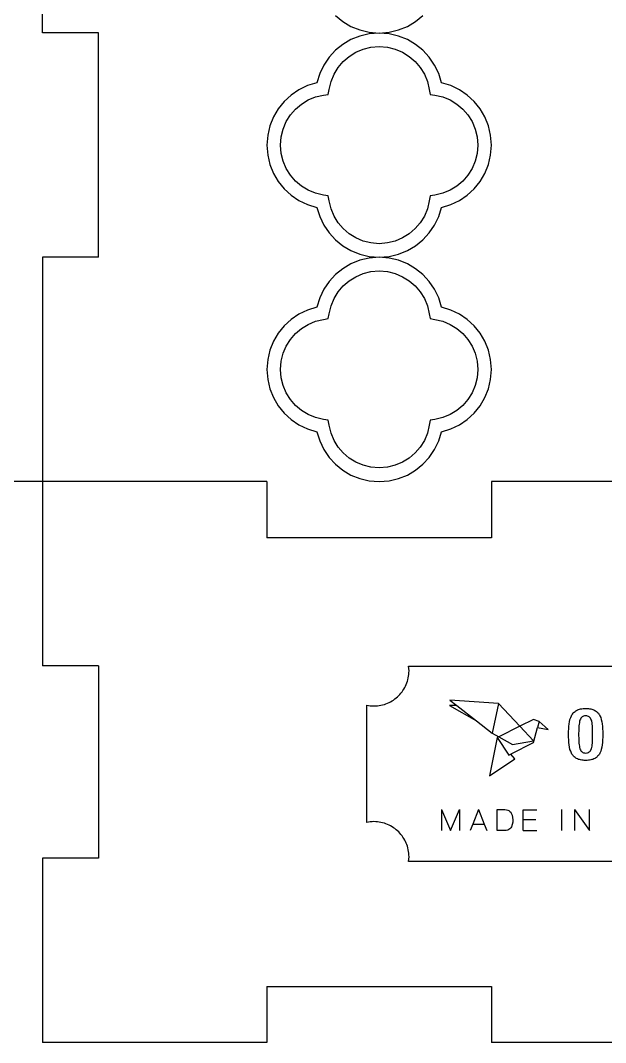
# Model space of a CAD drawing. Extents: x -112 to 112, y -170 to 170.
# Drawn here: x -1.5 to 56.4, y -170.2 to -68.9 of the extents above; entities that cross this region are included whole.
import ezdxf

# ---------------------------------------------------------------- set-up
doc = ezdxf.new("R2010")
doc.units = 0
doc.header["$MEASUREMENT"] = 0
doc.layers.get('0').update_dxf_attribs({"linetype": 'CONTINUOUS'})

msp = doc.modelspace()

# ---------------------------------------------------------------- linework, layer by layer
for p, q in [((0.64, -70.17), (0.64, -47.95)), ((29.65, -68.46), (30.38, -69.05)), ((37.58, -69.05), (38.3, -68.46)), ((30.38, -69.05), (31.18, -69.53)), ((31.18, -69.53), (32.06, -69.88)), ((35.9, -69.88), (36.77, -69.53)), ((36.77, -69.53), (37.58, -69.05)), ((6.2, -70.17), (0.64, -70.17)), ((6.2, -92.4), (6.2, -70.17)), ((31.18, -70.83), (30.38, -71.31)), ((32.06, -70.48), (31.18, -70.83)), ((32.06, -69.88), (32.99, -70.1)), ((32.99, -70.26), (32.06, -70.48)), ((32.99, -70.1), (33.98, -70.18)), ((33.98, -70.18), (32.99, -70.26)), ((33.98, -70.18), (34.96, -70.1)), ((34.96, -70.26), (33.98, -70.18)), ((34.96, -70.1), (35.9, -69.88)), ((35.9, -70.48), (34.96, -70.26)), ((36.77, -70.83), (35.9, -70.48)), ((37.58, -71.31), (36.77, -70.83)), ((30.38, -71.31), (29.65, -71.89)), ((31.66, -72.09), (32.38, -71.79)), ((32.38, -71.79), (33.16, -71.59)), ((33.16, -71.59), (33.98, -71.53)), ((33.98, -71.53), (34.8, -71.59)), ((34.8, -71.59), (35.57, -71.79)), ((35.57, -71.79), (36.3, -72.09)), ((38.3, -71.89), (37.58, -71.31)), ((29.02, -72.58), (28.5, -73.35)), ((29.65, -71.89), (29.02, -72.58)), ((30.41, -73.01), (31, -72.51)), ((31, -72.51), (31.66, -72.09)), ((36.3, -72.09), (36.96, -72.51)), ((36.96, -72.51), (37.54, -73.01)), ((38.93, -72.58), (38.3, -71.89)), ((39.45, -73.35), (38.93, -72.58)), ((28.5, -73.35), (28.09, -74.2)), ((29.51, -74.27), (29.91, -73.6)), ((29.91, -73.6), (30.41, -73.01)), ((37.54, -73.01), (38.04, -73.6)), ((38.04, -73.6), (38.45, -74.27)), ((39.87, -74.2), (39.45, -73.35)), ((28.09, -74.2), (27.8, -75.11)), ((29.21, -74.99), (29.51, -74.27)), ((38.45, -74.27), (38.75, -74.99)), ((40.15, -75.11), (39.87, -74.2)), ((26.04, -75.8), (25.27, -76.33)), ((26.89, -75.39), (26.04, -75.8)), ((27.8, -75.11), (26.89, -75.39)), ((28.94, -76.26), (29.02, -75.77)), ((29.02, -75.77), (29.21, -74.99)), ((38.75, -74.99), (38.93, -75.77)), ((38.93, -75.77), (39.01, -76.26)), ((41.06, -75.39), (40.15, -75.11)), ((41.91, -75.8), (41.06, -75.39)), ((42.69, -76.33), (41.91, -75.8)), ((25.27, -76.33), (24.58, -76.96)), ((26.29, -77.22), (26.95, -76.81)), ((26.95, -76.81), (27.68, -76.51)), ((27.68, -76.51), (28.46, -76.33)), ((28.46, -76.33), (28.94, -76.26)), ((39.01, -76.26), (39.5, -76.33)), ((39.5, -76.33), (40.28, -76.51)), ((40.28, -76.51), (41, -76.81)), ((41, -76.81), (41.67, -77.22)), ((43.37, -76.96), (42.69, -76.33)), ((23.99, -77.68), (23.52, -78.49)), ((24.58, -76.96), (23.99, -77.68)), ((25.19, -78.3), (25.7, -77.72)), ((25.7, -77.72), (26.29, -77.22)), ((41.67, -77.22), (42.26, -77.72)), ((42.26, -77.72), (42.76, -78.3)), ((43.96, -77.68), (43.37, -76.96)), ((44.44, -78.49), (43.96, -77.68)), ((23.52, -78.49), (23.16, -79.36)), ((24.47, -79.69), (24.78, -78.96)), ((24.78, -78.96), (25.19, -78.3)), ((42.76, -78.3), (43.17, -78.96)), ((43.17, -78.96), (43.48, -79.69)), ((44.79, -79.36), (44.44, -78.49)), ((23.16, -79.36), (22.94, -80.3)), ((24.28, -80.46), (24.47, -79.69)), ((43.48, -79.69), (43.67, -80.46)), ((45.01, -80.3), (44.79, -79.36)), ((22.94, -80.3), (22.86, -81.28)), ((24.21, -81.28), (24.28, -80.46)), ((43.67, -80.46), (43.74, -81.28)), ((45.09, -81.28), (45.01, -80.3)), ((22.86, -81.28), (22.94, -82.27)), ((24.28, -82.1), (24.21, -81.28)), ((43.74, -81.28), (43.67, -82.1)), ((45.01, -82.27), (45.09, -81.28)), ((22.94, -82.27), (23.16, -83.2)), ((24.47, -82.88), (24.28, -82.1)), ((24.78, -83.6), (24.47, -82.88)), ((43.48, -82.88), (43.17, -83.6)), ((43.67, -82.1), (43.48, -82.88)), ((44.79, -83.2), (45.01, -82.27)), ((23.16, -83.2), (23.52, -84.08)), ((25.19, -84.26), (24.78, -83.6)), ((43.17, -83.6), (42.76, -84.26)), ((44.44, -84.08), (44.79, -83.2)), ((23.52, -84.08), (23.99, -84.88)), ((23.99, -84.88), (24.58, -85.61)), ((25.7, -84.85), (25.19, -84.26)), ((26.29, -85.35), (25.7, -84.85)), ((42.26, -84.85), (41.67, -85.35)), ((42.76, -84.26), (42.26, -84.85)), ((43.37, -85.61), (43.96, -84.88)), ((43.96, -84.88), (44.44, -84.08)), ((24.58, -85.61), (25.27, -86.23)), ((26.95, -85.75), (26.29, -85.35)), ((27.68, -86.05), (26.95, -85.75)), ((28.46, -86.24), (27.68, -86.05)), ((40.28, -86.05), (39.5, -86.24)), ((41, -85.75), (40.28, -86.05)), ((41.67, -85.35), (41, -85.75)), ((42.69, -86.23), (43.37, -85.61)), ((25.27, -86.23), (26.04, -86.76)), ((26.04, -86.76), (26.89, -87.17)), ((28.94, -86.32), (28.46, -86.24)), ((29.02, -86.8), (28.94, -86.32)), ((29.21, -87.58), (29.02, -86.8)), ((38.93, -86.8), (38.75, -87.58)), ((39.01, -86.32), (38.93, -86.8)), ((39.5, -86.24), (39.01, -86.32)), ((41.06, -87.17), (41.91, -86.76)), ((41.91, -86.76), (42.69, -86.23)), ((26.89, -87.17), (27.8, -87.46)), ((27.8, -87.46), (28.09, -88.37)), ((29.51, -88.31), (29.21, -87.58)), ((38.75, -87.58), (38.45, -88.31)), ((39.87, -88.37), (40.15, -87.46)), ((40.15, -87.46), (41.06, -87.17)), ((28.09, -88.37), (28.5, -89.22)), ((29.91, -88.97), (29.51, -88.31)), ((30.41, -89.56), (29.91, -88.97)), ((38.04, -88.97), (37.54, -89.56)), ((38.45, -88.31), (38.04, -88.97)), ((39.45, -89.22), (39.87, -88.37)), ((28.5, -89.22), (29.02, -89.99)), ((29.02, -89.99), (29.65, -90.68)), ((31, -90.07), (30.41, -89.56)), ((31.66, -90.48), (31, -90.07)), ((36.96, -90.07), (36.3, -90.48)), ((37.54, -89.56), (36.96, -90.07)), ((38.3, -90.68), (38.93, -89.99)), ((38.93, -89.99), (39.45, -89.22)), ((29.65, -90.68), (30.38, -91.27)), ((32.38, -90.79), (31.66, -90.48)), ((33.16, -90.98), (32.38, -90.79)), ((33.98, -91.05), (33.16, -90.98)), ((34.8, -90.98), (33.98, -91.05)), ((35.57, -90.79), (34.8, -90.98)), ((36.3, -90.48), (35.57, -90.79)), ((37.58, -91.27), (38.3, -90.68)), ((30.38, -91.27), (31.18, -91.74)), ((31.18, -91.74), (32.06, -92.1)), ((32.06, -92.1), (32.99, -92.32)), ((34.96, -92.32), (35.9, -92.1)), ((35.9, -92.1), (36.77, -91.74)), ((36.77, -91.74), (37.58, -91.27)), ((6.2, -92.4), (0.64, -92.4)), ((0.64, -92.4), (0.64, -114.62)), ((31.18, -93.05), (30.38, -93.53)), ((32.06, -92.69), (31.18, -93.05)), ((32.99, -92.47), (32.06, -92.69)), ((32.99, -92.32), (33.98, -92.4)), ((33.98, -92.4), (32.99, -92.47)), ((33.98, -92.4), (34.96, -92.32)), ((34.96, -92.47), (33.98, -92.4)), ((35.9, -92.69), (34.96, -92.47)), ((36.77, -93.05), (35.9, -92.69)), ((37.58, -93.53), (36.77, -93.05)), ((29.65, -94.11), (29.02, -94.8)), ((30.38, -93.53), (29.65, -94.11)), ((31.66, -94.32), (32.38, -94.01)), ((32.38, -94.01), (33.16, -93.82)), ((33.16, -93.82), (33.98, -93.75)), ((33.98, -93.75), (34.8, -93.82)), ((34.8, -93.82), (35.57, -94.01)), ((35.57, -94.01), (36.3, -94.32)), ((38.3, -94.11), (37.58, -93.53)), ((38.93, -94.8), (38.3, -94.11)), ((29.02, -94.8), (28.5, -95.57)), ((30.41, -95.23), (31, -94.73)), ((31, -94.73), (31.66, -94.32)), ((36.3, -94.32), (36.96, -94.73)), ((36.96, -94.73), (37.54, -95.23)), ((39.45, -95.57), (38.93, -94.8)), ((28.5, -95.57), (28.09, -96.42)), ((29.51, -96.48), (29.91, -95.82)), ((29.91, -95.82), (30.41, -95.23)), ((37.54, -95.23), (38.04, -95.82)), ((38.04, -95.82), (38.45, -96.48)), ((39.87, -96.42), (39.45, -95.57)), ((28.09, -96.42), (27.8, -97.33)), ((29.21, -97.21), (29.51, -96.48)), ((38.45, -96.48), (38.75, -97.21)), ((40.15, -97.33), (39.87, -96.42)), ((26.04, -98.03), (25.27, -98.56)), ((26.89, -97.62), (26.04, -98.03)), ((27.8, -97.33), (26.89, -97.62)), ((28.94, -98.47), (29.02, -97.99)), ((29.02, -97.99), (29.21, -97.21)), ((38.75, -97.21), (38.93, -97.99)), ((38.93, -97.99), (39.01, -98.47)), ((41.06, -97.62), (40.15, -97.33)), ((41.91, -98.03), (41.06, -97.62)), ((42.69, -98.56), (41.91, -98.03)), ((24.58, -99.19), (23.99, -99.91)), ((25.27, -98.56), (24.58, -99.19)), ((26.29, -99.44), (26.95, -99.04)), ((26.95, -99.04), (27.68, -98.74)), ((27.68, -98.74), (28.46, -98.55)), ((28.46, -98.55), (28.94, -98.47)), ((39.01, -98.47), (39.5, -98.55)), ((39.5, -98.55), (40.28, -98.74)), ((40.28, -98.74), (41, -99.04)), ((41, -99.04), (41.67, -99.44)), ((43.37, -99.19), (42.69, -98.56)), ((43.96, -99.91), (43.37, -99.19)), ((23.99, -99.91), (23.52, -100.71)), ((25.19, -100.53), (25.7, -99.94)), ((25.7, -99.94), (26.29, -99.44)), ((41.67, -99.44), (42.26, -99.94)), ((42.26, -99.94), (42.76, -100.53)), ((44.44, -100.71), (43.96, -99.91)), ((23.52, -100.71), (23.16, -101.59)), ((24.47, -101.91), (24.78, -101.19)), ((24.78, -101.19), (25.19, -100.53)), ((42.76, -100.53), (43.17, -101.19)), ((43.17, -101.19), (43.48, -101.91)), ((44.79, -101.59), (44.44, -100.71)), ((23.16, -101.59), (22.94, -102.52)), ((24.28, -102.69), (24.47, -101.91)), ((43.48, -101.91), (43.67, -102.69)), ((45.01, -102.52), (44.79, -101.59)), ((22.94, -102.52), (22.86, -103.51)), ((24.21, -103.51), (24.28, -102.69)), ((43.67, -102.69), (43.74, -103.51)), ((45.09, -103.51), (45.01, -102.52)), ((22.86, -103.51), (22.94, -104.49)), ((24.28, -104.33), (24.21, -103.51)), ((43.74, -103.51), (43.67, -104.33)), ((45.01, -104.49), (45.09, -103.51)), ((22.94, -104.49), (23.16, -105.43)), ((24.47, -105.1), (24.28, -104.33)), ((24.78, -105.83), (24.47, -105.1)), ((43.48, -105.1), (43.17, -105.83)), ((43.67, -104.33), (43.48, -105.1)), ((44.79, -105.43), (45.01, -104.49)), ((23.16, -105.43), (23.52, -106.3)), ((23.52, -106.3), (23.99, -107.11)), ((25.19, -106.49), (24.78, -105.83)), ((43.17, -105.83), (42.76, -106.49)), ((43.96, -107.11), (44.44, -106.3)), ((44.44, -106.3), (44.79, -105.43)), ((23.99, -107.11), (24.58, -107.83)), ((25.7, -107.07), (25.19, -106.49)), ((26.29, -107.57), (25.7, -107.07)), ((42.26, -107.07), (41.67, -107.57)), ((42.76, -106.49), (42.26, -107.07)), ((43.37, -107.83), (43.96, -107.11)), ((24.58, -107.83), (25.27, -108.46)), ((26.95, -107.98), (26.29, -107.57)), ((27.68, -108.28), (26.95, -107.98)), ((28.46, -108.46), (27.68, -108.28)), ((40.28, -108.28), (39.5, -108.46)), ((41, -107.98), (40.28, -108.28)), ((41.67, -107.57), (41, -107.98)), ((42.69, -108.46), (43.37, -107.83)), ((25.27, -108.46), (26.04, -108.99)), ((26.04, -108.99), (26.89, -109.4)), ((28.94, -108.53), (28.46, -108.46)), ((29.02, -109.03), (28.94, -108.53)), ((29.21, -109.81), (29.02, -109.03)), ((38.93, -109.03), (38.75, -109.81)), ((39.01, -108.53), (38.93, -109.03)), ((39.5, -108.46), (39.01, -108.53)), ((41.06, -109.4), (41.91, -108.99)), ((41.91, -108.99), (42.69, -108.46)), ((26.89, -109.4), (27.8, -109.68)), ((27.8, -109.68), (28.09, -110.59)), ((29.51, -110.53), (29.21, -109.81)), ((38.75, -109.81), (38.45, -110.53)), ((39.87, -110.59), (40.15, -109.68)), ((40.15, -109.68), (41.06, -109.4)), ((28.09, -110.59), (28.5, -111.44)), ((29.91, -111.19), (29.51, -110.53)), ((30.41, -111.78), (29.91, -111.19)), ((38.04, -111.19), (37.54, -111.78)), ((38.45, -110.53), (38.04, -111.19)), ((39.45, -111.44), (39.87, -110.59)), ((28.5, -111.44), (29.02, -112.22)), ((29.02, -112.22), (29.65, -112.9)), ((31, -112.29), (30.41, -111.78)), ((31.66, -112.7), (31, -112.29)), ((36.96, -112.29), (36.3, -112.7)), ((37.54, -111.78), (36.96, -112.29)), ((38.3, -112.9), (38.93, -112.22)), ((38.93, -112.22), (39.45, -111.44)), ((29.65, -112.9), (30.38, -113.49)), ((32.38, -113), (31.66, -112.7)), ((33.16, -113.2), (32.38, -113)), ((33.98, -113.26), (33.16, -113.2)), ((34.8, -113.2), (33.98, -113.26)), ((35.57, -113), (34.8, -113.2)), ((36.3, -112.7), (35.57, -113)), ((37.58, -113.49), (38.3, -112.9)), ((30.38, -113.49), (31.18, -113.97)), ((31.18, -113.97), (32.06, -114.32)), ((32.06, -114.32), (32.99, -114.54)), ((34.96, -114.54), (35.9, -114.32)), ((35.9, -114.32), (36.77, -113.97)), ((36.77, -113.97), (37.58, -113.49)), ((0.64, -114.62), (-12.06, -114.62)), ((0.64, -114.62), (0.64, -132.88)), ((22.86, -114.62), (0.64, -114.62)), ((22.86, -114.62), (22.86, -120.18)), ((32.99, -114.54), (33.98, -114.62)), ((33.98, -114.62), (34.96, -114.54)), ((45.09, -114.62), (45.09, -120.18)), ((67.31, -114.62), (45.09, -114.62)), ((45.09, -120.18), (22.86, -120.18)), ((6.2, -132.88), (0.64, -132.88)), ((6.2, -132.88), (6.2, -151.93)), ((36.92, -133.13), (36.89, -132.89)), ((36.89, -132.89), (75.51, -132.89)), ((36.91, -133.72), (36.92, -133.55)), ((36.93, -133.37), (36.92, -133.13)), ((36.92, -133.55), (36.93, -133.37)), ((36.65, -134.72), (36.71, -134.56)), ((36.71, -134.56), (36.77, -134.4)), ((36.77, -134.4), (36.82, -134.24)), ((36.82, -134.24), (36.85, -134.07)), ((36.85, -134.07), (36.89, -133.9)), ((36.89, -133.9), (36.91, -133.72)), ((36.02, -135.7), (36.13, -135.58)), ((36.13, -135.58), (36.24, -135.44)), ((36.24, -135.44), (36.33, -135.31)), ((36.33, -135.31), (36.42, -135.17)), ((36.42, -135.17), (36.51, -135.02)), ((36.51, -135.02), (36.58, -134.87)), ((36.58, -134.87), (36.65, -134.72)), ((34.32, -136.73), (34.49, -136.68)), ((34.49, -136.68), (34.65, -136.63)), ((34.65, -136.63), (34.8, -136.57)), ((34.8, -136.57), (34.96, -136.5)), ((34.96, -136.5), (35.11, -136.42)), ((35.11, -136.42), (35.25, -136.34)), ((35.25, -136.34), (35.39, -136.25)), ((35.39, -136.25), (35.53, -136.15)), ((35.53, -136.15), (35.66, -136.05)), ((35.66, -136.05), (35.79, -135.94)), ((35.79, -135.94), (35.91, -135.82)), ((35.91, -135.82), (36.02, -135.7)), ((45.77, -136.59), (40.97, -136.27)), ((40.97, -136.27), (41.67, -136.81)), ((45.77, -136.59), (45.17, -139.52)), ((47.9, -138.85), (45.77, -136.59)), ((32.76, -136.77), (32.93, -136.8)), ((32.76, -148.37), (32.76, -136.77)), ((32.93, -136.8), (33.1, -136.82)), ((33.1, -136.82), (33.28, -136.83)), ((33.28, -136.83), (33.45, -136.84)), ((33.45, -136.84), (33.63, -136.83)), ((33.63, -136.83), (33.81, -136.82)), ((33.81, -136.82), (33.98, -136.8)), ((33.98, -136.8), (34.15, -136.77)), ((34.15, -136.77), (34.32, -136.73)), ((40.94, -136.81), (43.61, -138.32)), ((41.67, -136.81), (40.94, -136.81)), ((41.67, -136.81), (43.61, -138.32)), ((53.05, -137.73), (53.1, -137.65)), ((53.1, -137.65), (53.16, -137.57)), ((53.16, -137.57), (53.22, -137.5)), ((53.22, -137.5), (53.29, -137.44)), ((53.29, -137.44), (53.36, -137.38)), ((53.36, -137.38), (53.43, -137.33)), ((53.43, -137.33), (53.52, -137.28)), ((53.52, -137.28), (53.6, -137.23)), ((53.6, -137.23), (53.7, -137.2)), ((53.7, -137.2), (53.8, -137.16)), ((53.8, -137.16), (53.91, -137.14)), ((53.91, -137.14), (54.02, -137.11)), ((54.02, -137.11), (54.15, -137.1)), ((54.15, -137.1), (54.28, -137.09)), ((54.28, -137.09), (54.41, -137.09)), ((54.41, -137.09), (54.55, -137.09)), ((54.55, -137.09), (54.68, -137.1)), ((54.68, -137.1), (54.8, -137.11)), ((54.8, -137.11), (54.92, -137.14)), ((54.92, -137.14), (55.02, -137.16)), ((55.02, -137.16), (55.12, -137.2)), ((55.12, -137.2), (55.22, -137.23)), ((55.22, -137.23), (55.31, -137.28)), ((55.31, -137.28), (55.39, -137.33)), ((55.39, -137.33), (55.47, -137.38)), ((55.47, -137.38), (55.54, -137.44)), ((55.54, -137.44), (55.6, -137.5)), ((55.6, -137.5), (55.67, -137.57)), ((55.67, -137.57), (55.72, -137.65)), ((55.72, -137.65), (55.77, -137.73)), ((43.61, -138.32), (45.17, -139.52)), ((49.25, -138.19), (47.9, -138.85)), ((49.82, -138.37), (49.25, -138.19)), ((49.82, -138.37), (49.64, -138.99)), ((50.69, -139.17), (49.82, -138.37)), ((52.75, -138.86), (52.78, -138.62)), ((52.78, -138.62), (52.82, -138.4)), ((52.82, -138.4), (52.86, -138.18)), ((52.86, -138.18), (52.93, -137.99)), ((52.93, -137.99), (53.01, -137.81)), ((53.01, -137.81), (53.05, -137.73)), ((53.77, -138.65), (53.75, -138.81)), ((53.79, -138.5), (53.77, -138.65)), ((53.81, -138.36), (53.79, -138.5)), ((53.85, -138.24), (53.81, -138.36)), ((53.89, -138.14), (53.85, -138.24)), ((53.94, -138.05), (53.89, -138.14)), ((53.99, -137.98), (53.94, -138.05)), ((54.06, -137.92), (53.99, -137.98)), ((54.13, -137.88), (54.06, -137.92)), ((54.21, -137.85), (54.13, -137.88)), ((54.31, -137.83), (54.21, -137.85)), ((54.41, -137.82), (54.31, -137.83)), ((54.52, -137.83), (54.41, -137.82)), ((54.61, -137.85), (54.52, -137.83)), ((54.69, -137.88), (54.61, -137.85)), ((54.77, -137.92), (54.69, -137.88)), ((54.83, -137.98), (54.77, -137.92)), ((54.89, -138.05), (54.83, -137.98)), ((54.94, -138.14), (54.89, -138.05)), ((54.98, -138.24), (54.94, -138.14)), ((55.01, -138.36), (54.98, -138.24)), ((55.04, -138.5), (55.01, -138.36)), ((55.06, -138.65), (55.04, -138.5)), ((55.08, -138.81), (55.06, -138.65)), ((55.77, -137.73), (55.82, -137.81)), ((55.82, -137.81), (55.9, -137.99)), ((55.9, -137.99), (55.96, -138.18)), ((55.96, -138.18), (56.01, -138.4)), ((56.01, -138.4), (56.05, -138.62)), ((56.05, -138.62), (56.07, -138.86)), ((45.17, -139.52), (45.81, -139.89)), ((47.9, -138.85), (45.81, -139.89)), ((49.24, -140.28), (47.9, -138.85)), ((49.26, -140.45), (49.64, -138.99)), ((49.64, -138.99), (50.69, -139.17)), ((52.73, -139.38), (52.74, -139.12)), ((52.73, -139.66), (52.73, -139.38)), ((52.73, -139.94), (52.73, -139.66)), ((52.74, -139.12), (52.75, -138.86)), ((53.73, -139.2), (53.72, -139.66)), ((53.72, -139.66), (53.73, -140.12)), ((53.75, -138.81), (53.73, -139.2)), ((55.09, -139.2), (55.08, -138.81)), ((55.1, -139.66), (55.09, -139.2)), ((55.09, -140.12), (55.1, -139.66)), ((56.07, -138.86), (56.09, -139.12)), ((56.09, -139.12), (56.1, -139.38)), ((56.1, -139.38), (56.1, -139.66)), ((56.1, -139.66), (56.1, -139.94)), ((45.66, -139.96), (44.88, -143.75)), ((45.81, -139.89), (45.66, -139.96)), ((45.66, -139.96), (46.82, -141.71)), ((45.81, -139.89), (47.17, -140.67)), ((47.05, -141.57), (49.26, -140.45)), ((47.17, -140.67), (49.24, -140.28)), ((52.74, -140.2), (52.73, -139.94)), ((52.75, -140.46), (52.74, -140.2)), ((52.78, -140.7), (52.75, -140.46)), ((52.82, -140.93), (52.78, -140.7)), ((53.73, -140.12), (53.75, -140.51)), ((53.75, -140.51), (53.77, -140.68)), ((53.77, -140.68), (53.79, -140.83)), ((55.04, -140.83), (55.06, -140.68)), ((55.06, -140.68), (55.08, -140.51)), ((55.08, -140.51), (55.09, -140.12)), ((56.05, -140.7), (56.01, -140.93)), ((56.07, -140.46), (56.05, -140.7)), ((56.09, -140.2), (56.07, -140.46)), ((56.1, -139.94), (56.09, -140.2)), ((46.82, -141.71), (47, -141.6)), ((47, -141.6), (47.05, -141.57)), ((47.4, -142.09), (47, -141.6)), ((52.86, -141.14), (52.82, -140.93)), ((52.93, -141.33), (52.86, -141.14)), ((53.01, -141.51), (52.93, -141.33)), ((53.05, -141.6), (53.01, -141.51)), ((53.1, -141.68), (53.05, -141.6)), ((53.16, -141.75), (53.1, -141.68)), ((53.79, -140.83), (53.81, -140.96)), ((53.81, -140.96), (53.85, -141.08)), ((53.85, -141.08), (53.89, -141.18)), ((53.89, -141.18), (53.94, -141.27)), ((53.94, -141.27), (53.99, -141.34)), ((53.99, -141.34), (54.06, -141.4)), ((54.06, -141.4), (54.13, -141.44)), ((54.13, -141.44), (54.21, -141.48)), ((54.21, -141.48), (54.31, -141.49)), ((54.31, -141.49), (54.41, -141.5)), ((54.41, -141.5), (54.52, -141.49)), ((54.52, -141.49), (54.61, -141.48)), ((54.61, -141.48), (54.69, -141.44)), ((54.69, -141.44), (54.77, -141.4)), ((54.77, -141.4), (54.83, -141.34)), ((54.83, -141.34), (54.89, -141.27)), ((54.89, -141.27), (54.94, -141.18)), ((54.94, -141.18), (54.98, -141.08)), ((54.98, -141.08), (55.01, -140.96)), ((55.01, -140.96), (55.04, -140.83)), ((55.72, -141.68), (55.67, -141.75)), ((55.77, -141.6), (55.72, -141.68)), ((55.82, -141.51), (55.77, -141.6)), ((55.9, -141.33), (55.82, -141.51)), ((55.96, -141.14), (55.9, -141.33)), ((56.01, -140.93), (55.96, -141.14)), ((44.88, -143.75), (47.4, -142.09)), ((53.22, -141.82), (53.16, -141.75)), ((53.29, -141.88), (53.22, -141.82)), ((53.36, -141.94), (53.29, -141.88)), ((53.43, -142), (53.36, -141.94)), ((53.52, -142.05), (53.43, -142)), ((53.6, -142.09), (53.52, -142.05)), ((53.7, -142.13), (53.6, -142.09)), ((53.8, -142.16), (53.7, -142.13)), ((53.91, -142.19), (53.8, -142.16)), ((54.02, -142.21), (53.91, -142.19)), ((54.15, -142.22), (54.02, -142.21)), ((54.28, -142.23), (54.15, -142.22)), ((54.41, -142.24), (54.28, -142.23)), ((54.55, -142.23), (54.41, -142.24)), ((54.68, -142.22), (54.55, -142.23)), ((54.8, -142.21), (54.68, -142.22)), ((54.92, -142.19), (54.8, -142.21)), ((55.02, -142.16), (54.92, -142.19)), ((55.12, -142.13), (55.02, -142.16)), ((55.22, -142.09), (55.12, -142.13)), ((55.31, -142.05), (55.22, -142.09)), ((55.39, -142), (55.31, -142.05)), ((55.47, -141.94), (55.39, -142)), ((55.54, -141.88), (55.47, -141.94)), ((55.6, -141.82), (55.54, -141.88)), ((55.67, -141.75), (55.6, -141.82)), ((40.15, -147.11), (40.15, -149.19)), ((40.15, -147.11), (41.05, -149.19)), ((41.05, -149.19), (41.94, -147.11)), ((41.94, -147.11), (41.94, -149.19)), ((43.82, -147.11), (43.25, -148.54)), ((43.82, -147.11), (44.38, -148.54)), ((45.66, -149.19), (45.66, -147.11)), ((45.66, -147.11), (46.41, -147.11)), ((46.41, -147.11), (46.57, -147.12)), ((46.57, -147.12), (46.7, -147.16)), ((46.7, -147.16), (46.82, -147.21)), ((46.82, -147.21), (46.91, -147.28)), ((46.91, -147.28), (46.99, -147.36)), ((46.99, -147.36), (47.05, -147.45)), ((47.05, -147.45), (47.14, -147.67)), ((47.14, -147.67), (47.18, -147.9)), ((48.24, -147.12), (49.58, -147.12)), ((48.24, -148.13), (48.24, -147.12)), ((52.04, -149.19), (52.04, -147.11)), ((53.31, -147.11), (54.79, -149.19)), ((53.31, -147.11), (53.31, -149.19)), ((54.79, -149.19), (54.79, -147.11)), ((32.93, -148.34), (32.76, -148.37)), ((33.1, -148.32), (32.93, -148.34)), ((33.28, -148.31), (33.1, -148.32)), ((33.45, -148.3), (33.28, -148.31)), ((33.63, -148.31), (33.45, -148.3)), ((33.81, -148.32), (33.63, -148.31)), ((33.98, -148.34), (33.81, -148.32)), ((34.15, -148.38), (33.98, -148.34)), ((34.32, -148.41), (34.15, -148.38)), ((34.49, -148.46), (34.32, -148.41)), ((34.65, -148.52), (34.49, -148.46)), ((34.8, -148.58), (34.65, -148.52)), ((34.96, -148.65), (34.8, -148.58)), ((35.11, -148.72), (34.96, -148.65)), ((35.25, -148.81), (35.11, -148.72)), ((35.39, -148.9), (35.25, -148.81)), ((43.25, -148.54), (42.99, -149.19)), ((43.25, -148.54), (44.38, -148.54)), ((44.38, -148.54), (44.64, -149.19)), ((47.06, -148.82), (46.99, -148.92)), ((47.15, -148.59), (47.06, -148.82)), ((47.19, -148.35), (47.15, -148.59)), ((47.18, -147.9), (47.2, -148.12)), ((47.2, -148.12), (47.19, -148.35)), ((49.47, -148.13), (48.24, -148.13)), ((48.24, -149.19), (48.24, -148.13)), ((35.53, -148.99), (35.39, -148.9)), ((35.66, -149.1), (35.53, -148.99)), ((35.79, -149.21), (35.66, -149.1)), ((35.91, -149.32), (35.79, -149.21)), ((36.02, -149.44), (35.91, -149.32)), ((36.13, -149.57), (36.02, -149.44)), ((36.24, -149.7), (36.13, -149.57)), ((36.33, -149.84), (36.24, -149.7)), ((36.42, -149.98), (36.33, -149.84)), ((46.41, -149.19), (45.66, -149.19)), ((46.56, -149.18), (46.41, -149.19)), ((46.7, -149.14), (46.56, -149.18)), ((46.81, -149.08), (46.7, -149.14)), ((46.91, -149.01), (46.81, -149.08)), ((46.99, -148.92), (46.91, -149.01)), ((48.24, -149.19), (49.58, -149.19)), ((36.51, -150.12), (36.42, -149.98)), ((36.58, -150.27), (36.51, -150.12)), ((36.65, -150.43), (36.58, -150.27)), ((36.71, -150.58), (36.65, -150.43)), ((36.77, -150.74), (36.71, -150.58)), ((36.82, -150.91), (36.77, -150.74)), ((36.85, -151.08), (36.82, -150.91)), ((36.89, -151.25), (36.85, -151.08)), ((36.91, -151.42), (36.89, -151.25)), ((36.92, -151.6), (36.91, -151.42)), ((36.93, -151.78), (36.92, -151.6)), ((36.92, -152.01), (36.93, -151.78)), ((0.64, -151.93), (0.64, -170.18)), ((6.2, -151.93), (0.64, -151.93)), ((36.89, -152.25), (36.92, -152.01)), ((75.49, -152.25), (36.89, -152.25)), ((22.86, -164.63), (22.86, -170.18)), ((22.86, -164.63), (45.09, -164.63)), ((45.09, -164.63), (45.09, -170.18)), ((22.86, -170.18), (0.64, -170.18)), ((67.31, -170.18), (45.09, -170.18))]:
    msp.add_line(p, q)

doc.saveas('drawing.dxf')
